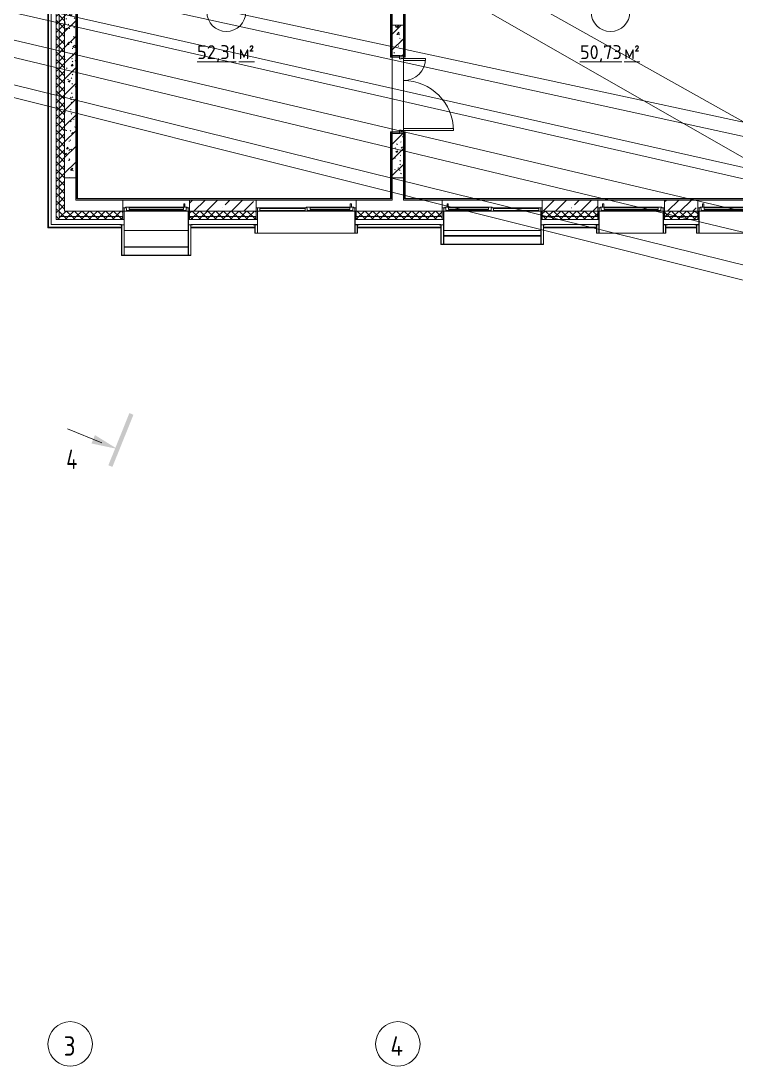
# Model space of a CAD drawing. Header units: millimetres. Extents: x -584918 to 2941280, y 3000189 to 4229862.
# Drawn here: x 172325 to 185201, y 3816351 to 3835191 of the extents above; entities that cross this region are included whole.
import ezdxf

# ---------------------------------------------------------------- set-up
doc = ezdxf.new("R2010")
doc.units = ezdxf.units.MM
doc.linetypes.add('ASVP_Невидимые', pattern=[5, 3, -2])
for name, color, linetype, lineweight in [('_ Окна', 7, 'Continuous', 0), ('Двери', 7, 'Continuous', 0), ('Марки помещений', 7, 'Continuous', 0), ('Обобщенные модели', 7, 'Continuous', 0), ('Ограждение', 7, 'Continuous', 0), ('Окна', 7, 'Continuous', 0), ('Оси', 7, 'Continuous', 0), ('Разрезы', 7, 'Continuous', 0), ('Стены внутренние', 7, 'Continuous', 0), ('Стены наружные', 7, 'Continuous', 0), ('Стены несущие', 7, 'Continuous', 0), ('Стены отделка', 7, 'Continuous', 0), ('Стены перегородки', 7, 'Continuous', 0), ('Стены штриховка', 7, 'Continuous', 0), ('экспертиза ДУ', 1, 'Continuous', 0), ('экспертиза ДУ пояснения', 6, 'Continuous', 0)]:
    doc.layers.add(name, color=color, linetype=linetype, lineweight=lineweight)
doc.styles.add('GOST Common', font='', dxfattribs={"width": 0.9, "height": 700})
doc.styles.add('GOST Common_2', font='', dxfattribs={"height": 500})
doc.styles.add('GOST Common_3', font='', dxfattribs={"width": 0.9, "height": 500})
doc.styles.add('GOST Common_4', font='', dxfattribs={"width": 0.8, "height": 700})
doc.styles.get('GOST Common').set_extended_font_data('GOST Common')
doc.styles.get('GOST Common_2').set_extended_font_data('GOST Common')
doc.styles.get('GOST Common_3').set_extended_font_data('GOST Common')
doc.styles.get('GOST Common_4').set_extended_font_data('GOST Common')
pattern_1 = [(45, (184030.3, 3824416.36), (-141.4214, 141.4214), [])]
pattern_2 = [(50, (184030.3, 3824416.36), (364.368, -31.8783), [38.1, -419.1]), (355, (184030.3, 3824416.36), (-70.486, 382.113), [30.48, -335.28]), (100.451, (184060.67, 3824413.7), (293.885, 350.2334), [32.38, -356.18]), (46.184, (184030.3, 3824517.96), (542.158, -84.086), [57.15, -628.65]), (96.636, (184075.5, 3824510.96), (474.805, 494.855), [48.57, -534.27]), (351.184, (184030.3, 3824517.96), (474.81, 494.85), [45.72, -502.92]), (21, (184081.1, 3824492.56), (303.2285, -204.5305), [38.1, -419.1]), (326, (184081.1, 3824492.56), (123.604, 368.376), [30.48, -335.28]), (71.451, (184106.37, 3824475.52), (426.834, 163.843), [32.38, -356.18]), (37.5, (184030.3, 3824416.36), (6.1766, 169.1102), [16.764, -314.452, 16.764, -323.596, -336.55]), (37.5, (184030.3, 3824416.36), (6.1766, 169.1102), [-671.576, 16.764, -319.786]), (7.5, (184030.3, 3824416.36), (133.6389, 200.3615), [16.764, -177.292, 16.764, -306.832, -128.27]), (7.5, (184030.3, 3824416.36), (133.6389, 200.3615), [-517.652, 16.764, -111.506]), (327.5, (183917.02, 3824416.36), (271.1818, -11.4584), [16.764, -110.236, 16.764, -379.476, -525.78]), (327.5, (183917.02, 3824416.36), (271.1818, -11.4584), [-523.24, 16.764, -509.016]), (317.5, (183866.22, 3824416.36), (296.2585, 50.853), [16.764, -148.336, 16.764, -246.38, -373.38]), (317.5, (183866.22, 3824416.36), (296.2585, 50.853), [-428.244, 16.764, -356.616])]
pattern_3 = [(45, (184030.3, 3824416.36), (-224.506, 224.506), []), (45, (184254.8, 3824416.36), (-224.506, 224.506), [396.875, -79.375, 3.353, -76.022])]
pattern_4 = [(45, (184030.3, 3824416.36), (-235.732, 235.732), []), (45, (184187.46, 3824416.36), (-235.732, 235.732), [])]
pattern_5 = [(45, (184030.3, 3824416.36), (-70.7107, 70.7107), []), (135, (184030.3, 3824416.36), (-70.7107, -70.7107), [])]

# ---------------------------------------------------------------- blocks, each defined once
blk = doc.blocks.new('ASVP_ДверьДеревянная_2 полотна - Межкомнатная 1300х2000h_полотна_ Г Л _1220 в свету_-7189999-АР Этаж 02')
at = {"layer": 'Двери', "lineweight": 18}
for p, q in [((650, 1000), (610, 1000)), ((610, 1000), (610, 100)), ((650, 100), (650, 1000)), ((-650, 500), (-610, 500)), ((-650, 100), (-650, 500)), ((-610, 500), (-610, 100)), ((-680, 100), (-650, 100)), ((-680, 30), (-680, 100)), ((-640, 30), (-680, 30)), ((-610, 100), (-650, 100)), ((-650, 100), (-650, 60)), ((-650, 60), (-640, 60)), ((-640, 60), (-640, 30)), ((610, 100), (650, 100)), ((650, 60), (640, 60)), ((640, 60), (640, 30)), ((640, 30), (680, 30)), ((680, 100), (650, 100)), ((650, 100), (650, 60)), ((680, 30), (680, 100))]:
    blk.add_line(p, q, dxfattribs=at)
at = {"layer": 'Двери', "linetype": 'ASVP_Невидимые', "lineweight": 18}
for p, q in [((-700, 100), (-680, 100)), ((-700, 30), (-700, 100)), ((-680, 30), (-700, 30)), ((-680, 100), (-680, 30)), ((700, 100), (680, 100)), ((680, 100), (680, 30)), ((680, 30), (700, 30)), ((700, 30), (700, 100))]:
    blk.add_line(p, q, dxfattribs=at)
at = {"layer": 'Двери'}
for centre, radius, start, end in [((650, 100), 900, 90, 180), ((-650, 100), 400, 360, 90)]:
    blk.add_arc(centre, radius, start, end, dxfattribs=at)
blk = doc.blocks.new('ASVP_НАЛИЧНИК МДФ_Двери - Наличник дверной МДФ-7405303-АР Этаж 02')
at = {"layer": 'Обобщенные модели'}
for p, q in [((-681, 0), (-740, 0)), ((-740, 0), (-740, -5)), ((-681, -1), (-681, 0)), ((-680, 150), (-680, -1)), ((-670, -5), (-670, 150)), ((670, 150), (670, -5)), ((680, -1), (680, 150)), ((740, 0), (681, 0)), ((681, 0), (681, -1)), ((740, -5), (740, 0)), ((-735, -10), (-675, -10)), ((-680, -1), (-681, -1)), ((675, -10), (735, -10)), ((681, -1), (680, -1))]:
    blk.add_line(p, q, dxfattribs=at)
for centre, start, end in [((-735, -5), 180, 270), ((-675, -5), 270, 360), ((675, -5), 180, 270), ((735, -5), 270, 360)]:
    blk.add_arc(centre, 5, start, end, dxfattribs=at)
blk = doc.blocks.new('ASVP_НАЛИЧНИК МДФ_Двери - Наличник дверной МДФ-7488626-АР Этаж 02')
at = {"layer": 'Обобщенные модели'}
for p, q in [((-681, 0), (-740, 0)), ((-740, 0), (-740, -5)), ((-681, -1), (-681, 0)), ((-680, 20), (-680, -1)), ((-670, -5), (-670, 20)), ((670, 20), (670, -5)), ((680, -1), (680, 20)), ((740, 0), (681, 0)), ((681, 0), (681, -1)), ((740, -5), (740, 0)), ((-735, -10), (-675, -10)), ((-680, -1), (-681, -1)), ((675, -10), (735, -10)), ((681, -1), (680, -1))]:
    blk.add_line(p, q, dxfattribs=at)
for centre, start, end in [((-735, -5), 180, 270), ((-675, -5), 270, 360), ((675, -5), 180, 270), ((735, -5), 270, 360)]:
    blk.add_arc(centre, 5, start, end, dxfattribs=at)
blk = doc.blocks.new('Окно_ПВХ_2Створки_1Фрамуга-верх - ОП_2100_h_х1750_2ст1фр-7975844-АР Этаж 02')
at = {"layer": '_ Окна'}
for p, q in [((-900, -40), (-837, -40)), ((-900, -100), (-900, -40)), ((-819, -100), (-900, -100)), ((-875, -40), (-875, -100)), ((-855, -26), (-855, -40)), ((-770, -26), (-855, -26)), ((-837, -54), (-837, -86)), ((-837, -86), (-819, -86)), ((-819, -86), (-819, -100)), ((-770, -86), (-819, -86)), ((-788, -40), (-770, -40)), ((-788, -72), (-788, -40)), ((-788, -40), (-69, -40)), ((-770, -72), (-788, -72)), ((-788, -72), (-69, -72)), ((-770, -40), (-770, -26)), ((-770, -86), (-770, -72)), ((-2, -26), (-87, -26)), ((-87, -40), (-87, -26)), ((-69, -40), (-87, -40)), ((-87, -72), (-69, -72)), ((-87, -86), (-87, -72)), ((-87, -86), (-38, -86)), ((-69, -72), (-69, -40)), ((-38, -86), (-20, -86)), ((-38, -100), (-38, -86)), ((38, -100), (-38, -100)), ((-20, -40), (20, -40)), ((-20, -86), (-20, -54)), ((-2, -40), (-2, -26)), ((38, -40), (20, -40)), ((20, -54), (20, -86)), ((20, -54), (837, -54)), ((20, -54), (38, -54)), ((20, -86), (38, -86)), ((38, -54), (38, -40)), ((38, -86), (38, -100)), ((38, -86), (819, -86)), ((837, -40), (819, -40)), ((819, -54), (819, -40)), ((837, -54), (819, -54)), ((819, -86), (837, -86)), ((819, -100), (819, -86)), ((900, -100), (819, -100)), ((837, -40), (900, -40)), ((837, -86), (837, -54)), ((875, -40), (875, -100)), ((900, -40), (900, -100))]:
    blk.add_line(p, q, dxfattribs=at)
at = {"layer": 'Окна'}
for p, q in [((-794, 34), (-814, 34)), ((-814, 34), (-814, -26)), ((-794, -26), (-794, 34)), ((-819, -100), (-38, -100)), ((-87, -26), (-770, -26)), ((-770, -86), (-87, -86)), ((819, -40), (38, -40)), ((38, -100), (819, -100))]:
    blk.add_line(p, q, dxfattribs=at)
blk = doc.blocks.new('Окно_ПВХ_2Створки_1Фрамуга-верх - ОП_2100_h_х1750_2ст1фр-7979835-АР Этаж 02')
at = {"layer": '_ Окна'}
for p, q in [((-819, 100), (-900, 100)), ((-900, 100), (-900, 40)), ((-900, 40), (-837, 40)), ((-875, 40), (-875, 100)), ((-855, 26), (-855, 40)), ((-770, 26), (-855, 26)), ((-837, 54), (-837, 86)), ((-837, 86), (-819, 86)), ((-819, 86), (-819, 100)), ((-770, 86), (-819, 86)), ((-788, 72), (-788, 40)), ((-770, 72), (-788, 72)), ((-788, 72), (-69, 72)), ((-788, 40), (-770, 40)), ((-788, 40), (-69, 40)), ((-770, 86), (-770, 72)), ((-770, 40), (-770, 26)), ((-87, 86), (-87, 72)), ((-87, 86), (-38, 86)), ((-87, 72), (-69, 72)), ((-87, 40), (-87, 26)), ((-69, 40), (-87, 40)), ((-2, 26), (-87, 26)), ((-69, 72), (-69, 40)), ((38, 100), (-38, 100)), ((-38, 100), (-38, 86)), ((-38, 86), (-20, 86)), ((-20, 86), (-20, 54)), ((-20, 40), (20, 40)), ((-2, 40), (-2, 26)), ((20, 54), (20, 86)), ((20, 86), (38, 86)), ((20, 54), (837, 54)), ((20, 54), (38, 54)), ((38, 40), (20, 40)), ((38, 86), (38, 100)), ((38, 86), (819, 86)), ((38, 54), (38, 40)), ((819, 100), (819, 86)), ((900, 100), (819, 100)), ((819, 86), (837, 86)), ((819, 54), (819, 40)), ((837, 54), (819, 54)), ((837, 40), (819, 40)), ((837, 86), (837, 54)), ((837, 40), (900, 40)), ((875, 40), (875, 100)), ((900, 40), (900, 100))]:
    blk.add_line(p, q, dxfattribs=at)
at = {"layer": 'Окна'}
for p, q in [((-819, 100), (-38, 100)), ((-814, -34), (-814, 26)), ((-794, 26), (-794, -34)), ((-770, 86), (-87, 86)), ((-87, 26), (-770, 26)), ((38, 100), (819, 100)), ((819, 40), (38, 40)), ((-794, -34), (-814, -34))]:
    blk.add_line(p, q, dxfattribs=at)
blk = doc.blocks.new('Окно_ПВХ_1Створка_1Фрамуга-верх - ОП_2100_h_х1150_1ст1фр-7962693-АР Этаж 02')
at = {"layer": '_ Окна'}
for p, q in [((-600, -40), (-537, -40)), ((-600, -100), (-600, -40)), ((-519, -100), (-600, -100)), ((-575, -40), (-575, -100)), ((-555, -26), (-555, -40)), ((-470, -26), (-555, -26)), ((-537, -54), (-537, -86)), ((-537, -86), (-519, -86)), ((-519, -86), (-519, -100)), ((-470, -86), (-519, -86)), ((-488, -40), (-470, -40)), ((-488, -72), (-488, -40)), ((-488, -40), (488, -40)), ((-470, -72), (-488, -72)), ((-488, -72), (488, -72)), ((-470, -40), (-470, -26)), ((-470, -86), (-470, -72)), ((555, -26), (470, -26)), ((470, -40), (470, -26)), ((488, -40), (470, -40)), ((470, -72), (488, -72)), ((470, -86), (470, -72)), ((470, -86), (519, -86)), ((488, -72), (488, -40)), ((519, -86), (537, -86)), ((519, -100), (519, -86)), ((600, -100), (519, -100)), ((537, -40), (600, -40)), ((537, -86), (537, -54)), ((555, -40), (555, -26)), ((575, -40), (575, -100)), ((600, -40), (600, -100))]:
    blk.add_line(p, q, dxfattribs=at)
at = {"layer": 'Окна'}
for p, q in [((-494, 34), (-514, 34)), ((-514, 34), (-514, -26)), ((-494, -26), (-494, 34)), ((-519, -100), (519, -100)), ((470, -26), (-470, -26)), ((-470, -86), (470, -86))]:
    blk.add_line(p, q, dxfattribs=at)
blk = doc.blocks.new('Окно_ПВХ_1Створка_1Фрамуга-верх - ОП_2100_h_х1150_1ст1фр-7962691-АР Этаж 02')
at = {"layer": '_ Окна'}
for p, q in [((-519, 100), (-600, 100)), ((-600, 100), (-600, 40)), ((-600, 40), (-537, 40)), ((-575, 40), (-575, 100)), ((-555, 26), (-555, 40)), ((-470, 26), (-555, 26)), ((-537, 54), (-537, 86)), ((-537, 86), (-519, 86)), ((-519, 86), (-519, 100)), ((-470, 86), (-519, 86)), ((-488, 72), (-488, 40)), ((-470, 72), (-488, 72)), ((-488, 72), (488, 72)), ((-488, 40), (-470, 40)), ((-488, 40), (488, 40)), ((-470, 86), (-470, 72)), ((-470, 40), (-470, 26)), ((470, 86), (470, 72)), ((470, 86), (519, 86)), ((470, 72), (488, 72)), ((470, 40), (470, 26)), ((488, 40), (470, 40)), ((555, 26), (470, 26)), ((488, 72), (488, 40)), ((519, 100), (519, 86)), ((600, 100), (519, 100)), ((519, 86), (537, 86)), ((537, 86), (537, 54)), ((537, 40), (600, 40)), ((555, 40), (555, 26)), ((575, 40), (575, 100)), ((600, 40), (600, 100))]:
    blk.add_line(p, q, dxfattribs=at)
at = {"layer": 'Окна'}
for p, q in [((-519, 100), (519, 100)), ((-514, -34), (-514, 26)), ((-494, 26), (-494, -34)), ((-470, 86), (470, 86)), ((470, 26), (-470, 26)), ((-494, -34), (-514, -34))]:
    blk.add_line(p, q, dxfattribs=at)
blk = doc.blocks.new('Окно_ПВХ_1Створка_1Фрамуга-верх - ОП_2100_h_х950_1ст1фр-7962697-АР Этаж 02')
at = {"layer": '_ Окна'}
for p, q in [((-500, -40), (-437, -40)), ((-500, -100), (-500, -40)), ((-419, -100), (-500, -100)), ((-475, -40), (-475, -100)), ((-455, -26), (-455, -40)), ((-370, -26), (-455, -26)), ((-437, -54), (-437, -86)), ((-437, -86), (-419, -86)), ((-419, -86), (-419, -100)), ((-370, -86), (-419, -86)), ((-388, -40), (-370, -40)), ((-388, -72), (-388, -40)), ((-388, -40), (388, -40)), ((-370, -72), (-388, -72)), ((-388, -72), (388, -72)), ((-370, -40), (-370, -26)), ((-370, -86), (-370, -72)), ((455, -26), (370, -26)), ((370, -40), (370, -26)), ((388, -40), (370, -40)), ((370, -72), (388, -72)), ((370, -86), (370, -72)), ((370, -86), (419, -86)), ((388, -72), (388, -40)), ((419, -86), (437, -86)), ((419, -100), (419, -86)), ((500, -100), (419, -100)), ((437, -40), (500, -40)), ((437, -86), (437, -54)), ((455, -40), (455, -26)), ((475, -40), (475, -100)), ((500, -40), (500, -100))]:
    blk.add_line(p, q, dxfattribs=at)
at = {"layer": 'Окна'}
for p, q in [((-394, 34), (-414, 34)), ((-414, 34), (-414, -26)), ((-394, -26), (-394, 34)), ((-419, -100), (419, -100)), ((370, -26), (-370, -26)), ((-370, -86), (370, -86))]:
    blk.add_line(p, q, dxfattribs=at)
blk = doc.blocks.new('Откос с зашивкой _верх_низ_ - Откос-7944817-АР Этаж 02')
at = {"layer": 'Обобщенные модели'}
for p, q in [((-625, 500), (-625, -50)), ((-575, 500), (-625, 500)), ((-620, -55), (-620, 495)), ((-620, 495), (-575, 495)), ((-580, 500), (-580, -300)), ((-575, 500), (-580, 500)), ((575, 500), (-575, 500)), ((-575, -300), (-575, 500)), ((-575, 495), (-575, 500)), ((-575, 500), (575, 500)), ((-575, 495), (575, 495)), ((580, 500), (575, 500)), ((575, 500), (575, -300)), ((625, 500), (575, 500)), ((575, 500), (575, 495)), ((575, 495), (620, 495)), ((580, -300), (580, 500)), ((620, 495), (620, -55)), ((625, -50), (625, 500)), ((575, 50), (-575, 50)), ((-625, -50), (-655, -50)), ((-655, -50), (-655, -55)), ((-655, -55), (-620, -55)), ((-580, -55), (-620, -55)), ((620, -55), (580, -55)), ((620, -55), (655, -55)), ((655, -50), (625, -50)), ((655, -55), (655, -50))]:
    blk.add_line(p, q, dxfattribs=at)
blk = doc.blocks.new('Откос с зашивкой _верх_низ_ - Откос-7944807-АР Этаж 02')
at = {"layer": 'Обобщенные модели'}
for p, q in [((-925, 100), (-925, -50)), ((-875, 100), (-925, 100)), ((-920, -55), (-920, 95)), ((-920, 95), (-875, 95)), ((-880, 100), (-880, -300)), ((-875, 100), (-880, 100)), ((875, 100), (-875, 100)), ((-875, -300), (-875, 100)), ((-875, 95), (-875, 100)), ((-875, 100), (875, 100)), ((880, 100), (875, 100)), ((875, 100), (875, -300)), ((925, 100), (875, 100)), ((875, 100), (875, 95)), ((875, 95), (920, 95)), ((880, -300), (880, 100)), ((920, 95), (920, -55)), ((925, -50), (925, 100)), ((-925, -50), (-955, -50)), ((-955, -50), (-955, -55)), ((-955, -55), (-920, -55)), ((-880, -55), (-920, -55)), ((920, -55), (880, -55)), ((920, -55), (955, -55)), ((955, -50), (925, -50)), ((955, -55), (955, -50))]:
    blk.add_line(p, q, dxfattribs=at)
blk = doc.blocks.new('Откос с зашивкой _верх_низ_ - Откос-7944819-АР Этаж 02')
at = {"layer": 'Обобщенные модели'}
for p, q in [((-925, 300), (-925, -50)), ((-875, 300), (-925, 300)), ((-920, -55), (-920, 295)), ((-920, 295), (-875, 295)), ((-880, 300), (-880, -300)), ((-875, 300), (-880, 300)), ((875, 300), (-875, 300)), ((-875, -300), (-875, 300)), ((-875, 295), (-875, 300)), ((-875, 300), (875, 300)), ((-875, 295), (875, 295)), ((880, 300), (875, 300)), ((875, 300), (875, -300)), ((925, 300), (875, 300)), ((875, 300), (875, 295)), ((875, 295), (920, 295)), ((880, -300), (880, 300)), ((920, 295), (920, -55)), ((925, -50), (925, 300)), ((875, 50), (-875, 50)), ((-925, -50), (-955, -50)), ((-955, -50), (-955, -55)), ((-955, -55), (-920, -55)), ((-880, -55), (-920, -55)), ((920, -55), (880, -55)), ((920, -55), (955, -55)), ((955, -50), (925, -50)), ((955, -55), (955, -50))]:
    blk.add_line(p, q, dxfattribs=at)
blk = doc.blocks.new('Откос с зашивкой _верх_низ_ - Откос-7920918-АР Этаж 02')
at = {"layer": 'Обобщенные модели'}
for p, q in [((-525, 100), (-525, -50)), ((-475, 100), (-525, 100)), ((-520, -55), (-520, 95)), ((-520, 95), (-475, 95)), ((-480, 100), (-480, -300)), ((-475, 100), (-480, 100)), ((475, 100), (-475, 100)), ((-475, -300), (-475, 100)), ((-475, 95), (-475, 100)), ((-475, 100), (475, 100)), ((480, 100), (475, 100)), ((475, 100), (475, -300)), ((525, 100), (475, 100)), ((475, 100), (475, 95)), ((475, 95), (520, 95)), ((480, -300), (480, 100)), ((520, 95), (520, -55)), ((525, -50), (525, 100)), ((-525, -50), (-555, -50)), ((-555, -50), (-555, -55)), ((-555, -55), (-520, -55)), ((-480, -55), (-520, -55)), ((520, -55), (480, -55)), ((520, -55), (555, -55)), ((555, -50), (525, -50)), ((555, -55), (555, -50))]:
    blk.add_line(p, q, dxfattribs=at)
blk = doc.blocks.new('Откос с зашивкой _верх_низ_ - Откос-7944815-АР Этаж 02')
at = {"layer": 'Обобщенные модели'}
for p, q in [((-625, 100), (-625, -50)), ((-575, 100), (-625, 100)), ((-620, -55), (-620, 95)), ((-620, 95), (-575, 95)), ((-580, 100), (-580, -300)), ((-575, 100), (-580, 100)), ((575, 100), (-575, 100)), ((-575, -300), (-575, 100)), ((-575, 95), (-575, 100)), ((-575, 100), (575, 100)), ((580, 100), (575, 100)), ((575, 100), (575, -300)), ((625, 100), (575, 100)), ((575, 100), (575, 95)), ((575, 95), (620, 95)), ((580, -300), (580, 100)), ((620, 95), (620, -55)), ((625, -50), (625, 100)), ((-625, -50), (-655, -50)), ((-655, -50), (-655, -55)), ((-655, -55), (-620, -55)), ((-580, -55), (-620, -55)), ((620, -55), (580, -55)), ((620, -55), (655, -55)), ((655, -50), (625, -50)), ((655, -55), (655, -50))]:
    blk.add_line(p, q, dxfattribs=at)
blk = doc.blocks.new('Ограждение 19 - Ограждение 1-7949988-АР Этаж 02')
at = {"layer": 'Ограждение'}
for p, q in [((-4094, 6909), (-2344, 6909)), ((-2344, 6899), (-4094, 6899))]:
    blk.add_line(p, q, dxfattribs=at)
blk = doc.blocks.new('Ограждение 20 - Ограждение 1-7950438-АР Этаж 02')
at = {"layer": 'Ограждение'}
for p, q in [((-9844, 6709), (-8694, 6709)), ((-8694, 6699), (-9844, 6699))]:
    blk.add_line(p, q, dxfattribs=at)
blk = doc.blocks.new('Ось сетки - Круг_Ø8 мм-6577-АР Этаж 02')
at = {"layer": 'Оси'}
for start, end in [(360, 180), (180, 360)]:
    blk.add_arc((0, 0), 4, start, end, dxfattribs=at)
blk = doc.blocks.new('ASVP_Марка_Помещение_ДваЗначения - Номер Площадь-685795-АР Этаж 02')
at = {"layer": 'Марки помещений'}
blk.add_circle((0, 0), 3.5, dxfattribs=at)
blk = doc.blocks.new('Разрез - Номер вида сзади_3_5 мм-64069-АР Этаж 02')
at = {"layer": 'Разрезы'}
for points in [[(9.8, 0.4), (9.8, -0.39), (-0.33, -0.39), (-0.33, 0.4)], [(2.18, -4.67), (3, 0), (3.82, -4.67)]]:
    blk.add_hatch(color=256, dxfattribs=at).paths.add_polyline_path(points)
at = {"layer": 'Разрезы', "lineweight": 20}
blk.add_line((3, -3), (3, -9.66), dxfattribs=at)

msp = doc.modelspace()

# ---------------------------------------------------------------- hatches: boundary and pattern name
at = {"layer": 'Стены внутренние'}
h = msp.add_hatch(dxfattribs=at)
h.set_pattern_fill('FP_1', color=256, style=0, pattern_type=2)
h.set_pattern_definition(pattern_1)
h.paths.add_polyline_path([(179211.203, 3832365.697), (179211.203, 3833165.697), (179011.203, 3833165.697), (179011.203, 3832365.697), (179141.203, 3832365.697)])
h.paths.add_polyline_path([(179141.203, 3834565.697), (179211.203, 3834565.697), (179211.203, 3835115.697), (179011.203, 3835115.697), (179011.203, 3834565.697), (179018.757, 3834565.697)])
h = msp.add_hatch(dxfattribs=at)
h.set_pattern_fill('FP_2', color=256, style=0, pattern_type=2)
h.set_pattern_definition(pattern_2)
h.paths.add_polyline_path([(179211.203, 3832365.697), (179211.203, 3833165.697), (179011.203, 3833165.697), (179011.203, 3832365.697), (179141.203, 3832365.697)])
h.paths.add_polyline_path([(179141.203, 3834565.697), (179211.203, 3834565.697), (179211.203, 3835115.697), (179011.203, 3835115.697), (179011.203, 3834565.697), (179018.757, 3834565.697)])
h = msp.add_hatch(dxfattribs=at)
h.set_pattern_fill('FP_8', color=256, style=0, pattern_type=2)
h.set_pattern_definition(pattern_3)
h.paths.add_polyline_path([(175361.203, 3831765.697), (176561.203, 3831765.697), (176561.203, 3831965.697), (175361.203, 3831965.697), (175361.203, 3831779.697)])
h = msp.add_hatch(dxfattribs=at)
h.set_pattern_fill('FP_8', color=256, style=0, pattern_type=2)
h.set_pattern_definition(pattern_3)
h.paths.add_polyline_path([(181711.203, 3831765.697), (182711.203, 3831765.697), (182711.203, 3831965.697), (181711.203, 3831965.697), (181711.203, 3831779.697)])
h.paths.add_polyline_path([(184511.203, 3831765.697), (184511.203, 3831965.697), (183911.203, 3831965.697), (183911.203, 3831765.697)])
at = {"layer": 'Стены наружные'}
h = msp.add_hatch(dxfattribs=at)
h.set_pattern_fill('FP_36', color=256, style=0, pattern_type=2)
h.set_pattern_definition(pattern_5)
h.paths.add_polyline_path([(172961.203, 3831665.697), (173011.203, 3831665.697), (173011.203, 3837065.697), (172961.203, 3837065.697), (172961.203, 3831667.871)])
h = msp.add_hatch(dxfattribs=at)
h.set_pattern_fill('FP_36', color=256, style=0, pattern_type=2)
h.set_pattern_definition(pattern_5)
h.paths.add_polyline_path([(173111.203, 3831765.697), (173111.203, 3837165.697), (173011.203, 3837165.697), (173011.203, 3831765.697)])
h = msp.add_hatch(dxfattribs=at)
h.set_pattern_fill('FP_17', color=256, style=0, pattern_type=2)
h.set_pattern_definition(pattern_4)
h.paths.add_polyline_path([(172811.203, 3831465.697), (172819.203, 3831465.697), (172819.203, 3836865.697), (172811.203, 3836865.697), (172811.203, 3831523.697)])
h = msp.add_hatch(dxfattribs=at)
h.set_pattern_fill('FP_1', color=256, style=0, pattern_type=2)
h.set_pattern_definition(pattern_1)
h.paths.add_polyline_path([(173311.203, 3832365.697), (173311.203, 3836965.697), (173111.203, 3836965.697), (173111.203, 3832365.697), (173223.505, 3832365.697)])
h = msp.add_hatch(dxfattribs=at)
h.set_pattern_fill('FP_2', color=256, style=0, pattern_type=2)
h.set_pattern_definition(pattern_2)
h.paths.add_polyline_path([(173311.203, 3832365.697), (173311.203, 3836965.697), (173111.203, 3836965.697), (173111.203, 3832365.697), (173223.505, 3832365.697)])
h = msp.add_hatch(dxfattribs=at)
h.set_pattern_fill('FP_36', color=256, style=0, pattern_type=2)
h.set_pattern_definition(pattern_5)
h.paths.add_polyline_path([(185711.608, 3831665.697), (186411.203, 3831665.697), (186411.203, 3831765.697), (185511.203, 3831765.697), (185511.203, 3831665.697), (185531.203, 3831665.697)])
h.paths.add_polyline_path([(181711.203, 3831665.697), (182711.203, 3831665.697), (182711.203, 3831765.697), (181711.203, 3831765.697)])
h.paths.add_polyline_path([(183911.203, 3831665.697), (184511.203, 3831665.697), (184511.203, 3831765.697), (183911.203, 3831765.697)])
h.paths.add_polyline_path([(179211.203, 3831665.697), (179911.203, 3831665.697), (179911.203, 3831765.697), (178361.203, 3831765.697), (178361.203, 3831665.697), (179018.757, 3831665.697)])
h.paths.add_polyline_path([(175811.203, 3831665.697), (176561.203, 3831665.697), (176561.203, 3831765.697), (175361.203, 3831765.697), (175361.203, 3831665.697)])
h.paths.add_polyline_path([(173011.203, 3831665.697), (174161.203, 3831665.697), (174161.203, 3831765.697), (173011.203, 3831765.697)])
h = msp.add_hatch(dxfattribs=at)
h.set_pattern_fill('FP_36', color=256, style=0, pattern_type=2)
h.set_pattern_definition(pattern_5)
h.paths.add_polyline_path([(186219.203, 3831615.697), (186361.203, 3831615.697), (186361.203, 3831665.697), (185511.203, 3831665.697), (185511.203, 3831615.697), (185779.884, 3831615.697)])
h.paths.add_polyline_path([(182691.203, 3831615.697), (182711.203, 3831615.697), (182711.203, 3831665.697), (181711.203, 3831665.697), (181711.203, 3831615.697), (182686.203, 3831615.697)])
h.paths.add_polyline_path([(183911.203, 3831615.697), (184511.203, 3831615.697), (184511.203, 3831665.697), (183911.203, 3831665.697)])
h.paths.add_polyline_path([(179911.203, 3831615.697), (179911.203, 3831665.697), (178361.203, 3831665.697), (178361.203, 3831615.697), (179891.203, 3831615.697)])
h.paths.add_polyline_path([(176561.203, 3831615.697), (176561.203, 3831665.697), (175361.203, 3831665.697), (175361.203, 3831615.697), (176541.203, 3831615.697)])
h.paths.add_polyline_path([(174161.203, 3831615.697), (174161.203, 3831665.697), (172961.203, 3831665.697), (172961.203, 3831615.697), (174141.203, 3831615.697)])
h = msp.add_hatch(dxfattribs=at)
h.set_pattern_fill('FP_17', color=256, style=0, pattern_type=2)
h.set_pattern_definition(pattern_4)
h.paths.add_polyline_path([(172869.203, 3831465.697), (174136.203, 3831465.697), (174136.203, 3831473.697), (172819.203, 3831473.697), (172819.203, 3831465.697)])
h = msp.add_hatch(dxfattribs=at)
h.set_pattern_fill('FP_17', color=256, style=0, pattern_type=2)
h.set_pattern_definition(pattern_4)
h.paths.add_polyline_path([(176536.203, 3831465.697), (176536.203, 3831473.697), (175386.203, 3831473.697), (175386.203, 3831465.697), (176121.131, 3831465.697)])
h = msp.add_hatch(dxfattribs=at)
h.set_pattern_fill('FP_17', color=256, style=0, pattern_type=2)
h.set_pattern_definition(pattern_4)
h.paths.add_polyline_path([(179886.203, 3831465.697), (179886.203, 3831473.697), (178386.203, 3831473.697), (178386.203, 3831465.697), (179211.203, 3831465.697)])
h = msp.add_hatch(dxfattribs=at)
h.set_pattern_fill('FP_17', color=256, style=0, pattern_type=2)
h.set_pattern_definition(pattern_4)
h.paths.add_polyline_path([(182686.203, 3831465.697), (182686.203, 3831473.697), (181736.203, 3831473.697), (181736.203, 3831465.697), (181916.383, 3831465.697)])
h = msp.add_hatch(dxfattribs=at)
h.set_pattern_fill('FP_17', color=256, style=0, pattern_type=2)
h.set_pattern_definition(pattern_4)
h.paths.add_polyline_path([(184486.203, 3831465.697), (184486.203, 3831473.697), (183936.203, 3831473.697), (183936.203, 3831465.697)])

# ---------------------------------------------------------------- linework, layer by layer
at = {"layer": 'Стены внутренние'}
for p, q in [((173341.203, 3840735.697), (173341.203, 3831995.697)), ((178981.203, 3834605.697), (178981.203, 3839195.697)), ((179241.203, 3838935.697), (179241.203, 3834605.697)), ((178981.203, 3834605.697), (178986.203, 3834605.697)), ((179011.203, 3834545.697), (179011.203, 3834565.697)), ((179241.203, 3834605.697), (179236.203, 3834605.697)), ((179011.203, 3833195.697), (179011.203, 3834535.697)), ((179211.203, 3834475.697), (179211.203, 3833255.697)), ((178981.203, 3831995.697), (178981.203, 3833125.697)), ((178981.203, 3833125.697), (178986.203, 3833125.697)), ((179011.203, 3833165.697), (179011.203, 3833185.697)), ((179241.203, 3833125.697), (179236.203, 3833125.697)), ((179241.203, 3833125.697), (179241.203, 3831995.697)), ((173341.203, 3831995.697), (178981.203, 3831995.697)), ((174161.203, 3831825.697), (174161.203, 3831965.697)), ((178361.203, 3831965.697), (178361.203, 3831825.697)), ((179241.203, 3831995.697), (186481.203, 3831995.697)), ((179911.203, 3831825.697), (179911.203, 3831965.697))]:
    msp.add_line(p, q, dxfattribs=at)
at = {"layer": 'Стены наружные'}
for p, q in [((174181.203, 3831615.697), (174161.203, 3831615.697)), ((175361.203, 3831615.697), (175341.203, 3831615.697)), ((176581.203, 3831615.697), (176561.203, 3831615.697)), ((178361.203, 3831615.697), (178341.203, 3831615.697)), ((179931.203, 3831615.697), (179911.203, 3831615.697)), ((181711.203, 3831615.697), (181691.203, 3831615.697)), ((182731.203, 3831615.697), (182711.203, 3831615.697)), ((183911.203, 3831615.697), (183891.203, 3831615.697)), ((184531.203, 3831615.697), (184511.203, 3831615.697)), ((176536.203, 3831523.697), (176581.203, 3831523.697)), ((178341.203, 3831523.697), (178386.203, 3831523.697)), ((182686.203, 3831523.697), (182731.203, 3831523.697)), ((183891.203, 3831523.697), (183936.203, 3831523.697)), ((184486.203, 3831523.697), (184531.203, 3831523.697))]:
    msp.add_line(p, q, dxfattribs=at)
at = {"layer": 'Стены несущие'}
for p, q in [((173111.203, 3836965.697), (173111.203, 3832365.697)), ((173311.203, 3832365.697), (173311.203, 3836965.697)), ((179211.203, 3835115.697), (179011.203, 3835115.697)), ((179011.203, 3835115.697), (179011.203, 3834565.697)), ((179211.203, 3834565.697), (179211.203, 3835115.697)), ((179011.203, 3834565.697), (179141.203, 3834565.697)), ((179141.203, 3833165.697), (179011.203, 3833165.697)), ((179011.203, 3833165.697), (179011.203, 3832365.697)), ((179211.203, 3832365.697), (179211.203, 3833165.697)), ((173111.203, 3832365.697), (173311.203, 3832365.697)), ((179011.203, 3832365.697), (179211.203, 3832365.697)), ((176561.203, 3831965.697), (175361.203, 3831965.697)), ((175361.203, 3831965.697), (175361.203, 3831825.697)), ((176561.203, 3831825.697), (176561.203, 3831965.697)), ((182711.203, 3831965.697), (181711.203, 3831965.697)), ((181711.203, 3831965.697), (181711.203, 3831825.697)), ((182711.203, 3831825.697), (182711.203, 3831965.697)), ((184511.203, 3831965.697), (183911.203, 3831965.697)), ((183911.203, 3831965.697), (183911.203, 3831825.697)), ((184511.203, 3831825.697), (184511.203, 3831965.697)), ((175361.203, 3831765.697), (176561.203, 3831765.697)), ((176561.203, 3831765.697), (175361.203, 3831765.697)), ((181711.203, 3831765.697), (182711.203, 3831765.697)), ((182711.203, 3831765.697), (181711.203, 3831765.697)), ((183911.203, 3831765.697), (184511.203, 3831765.697)), ((184511.203, 3831765.697), (183911.203, 3831765.697))]:
    msp.add_line(p, q, dxfattribs=at)
at = {"layer": 'Стены отделка'}
for p, q in [((173311.203, 3840765.697), (173311.203, 3831965.697)), ((173331.203, 3831985.697), (173331.203, 3840745.697)), ((178991.203, 3839185.697), (178991.203, 3834565.697)), ((179011.203, 3835115.697), (179011.203, 3839165.697)), ((179211.203, 3838965.697), (179211.203, 3835115.697)), ((179231.203, 3834565.697), (179231.203, 3838945.697)), ((172811.203, 3836865.697), (172811.203, 3831465.697)), ((172869.203, 3831523.697), (172869.203, 3836923.697)), ((178991.203, 3834565.697), (179011.203, 3834565.697)), ((179211.203, 3834565.697), (179231.203, 3834565.697)), ((179011.203, 3833165.697), (178991.203, 3833165.697)), ((178991.203, 3833165.697), (178991.203, 3831985.697)), ((179231.203, 3833165.697), (179211.203, 3833165.697)), ((179231.203, 3831985.697), (179231.203, 3833165.697)), ((179011.203, 3831965.697), (179011.203, 3832365.697)), ((179211.203, 3832365.697), (179211.203, 3831965.697)), ((173311.203, 3831965.697), (179011.203, 3831965.697)), ((178991.203, 3831985.697), (173331.203, 3831985.697)), ((179211.203, 3831965.697), (186511.203, 3831965.697)), ((186491.203, 3831985.697), (179231.203, 3831985.697)), ((172811.203, 3831465.697), (174136.203, 3831465.697)), ((174136.203, 3831523.697), (172869.203, 3831523.697)), ((174136.203, 3831465.697), (174136.203, 3831523.697)), ((176536.203, 3831523.697), (175386.203, 3831523.697)), ((175386.203, 3831523.697), (175386.203, 3831465.697)), ((175386.203, 3831465.697), (176536.203, 3831465.697)), ((176536.203, 3831465.697), (176536.203, 3831523.697)), ((179886.203, 3831523.697), (178386.203, 3831523.697)), ((178386.203, 3831523.697), (178386.203, 3831465.697)), ((178386.203, 3831465.697), (179886.203, 3831465.697)), ((179886.203, 3831465.697), (179886.203, 3831523.697)), ((182686.203, 3831523.697), (181736.203, 3831523.697)), ((181736.203, 3831523.697), (181736.203, 3831465.697)), ((181736.203, 3831465.697), (182686.203, 3831465.697)), ((182686.203, 3831465.697), (182686.203, 3831523.697)), ((184486.203, 3831523.697), (183936.203, 3831523.697)), ((183936.203, 3831523.697), (183936.203, 3831465.697)), ((183936.203, 3831465.697), (184486.203, 3831465.697)), ((184486.203, 3831465.697), (184486.203, 3831523.697))]:
    msp.add_line(p, q, dxfattribs=at)
at = {"layer": 'Стены перегородки'}
for p, q in [((172961.203, 3837015.697), (172961.203, 3831615.697)), ((173111.203, 3831765.697), (173111.203, 3837165.697)), ((174161.203, 3831765.697), (173111.203, 3831765.697)), ((174161.203, 3831615.697), (174161.203, 3831765.697)), ((175361.203, 3831765.697), (175361.203, 3831615.697)), ((176561.203, 3831615.697), (176561.203, 3831765.697)), ((179911.203, 3831765.697), (178361.203, 3831765.697)), ((178361.203, 3831765.697), (178361.203, 3831615.697)), ((179911.203, 3831615.697), (179911.203, 3831765.697)), ((181711.203, 3831765.697), (181711.203, 3831615.697)), ((182711.203, 3831615.697), (182711.203, 3831765.697)), ((183911.203, 3831765.697), (183911.203, 3831615.697)), ((184511.203, 3831615.697), (184511.203, 3831765.697)), ((172961.203, 3831615.697), (174161.203, 3831615.697)), ((175361.203, 3831615.697), (176561.203, 3831615.697)), ((178361.203, 3831615.697), (179911.203, 3831615.697)), ((181711.203, 3831615.697), (182711.203, 3831615.697)), ((183911.203, 3831615.697), (184511.203, 3831615.697))]:
    msp.add_line(p, q, dxfattribs=at)
at = {"layer": 'Стены штриховка'}
for p, q in [((173011.203, 3837065.697), (173011.203, 3831665.697)), ((172819.203, 3836873.697), (172819.203, 3831473.697)), ((173011.203, 3831665.697), (174161.203, 3831665.697)), ((175361.203, 3831665.697), (176561.203, 3831665.697)), ((178361.203, 3831665.697), (179911.203, 3831665.697)), ((181711.203, 3831665.697), (182711.203, 3831665.697)), ((183911.203, 3831665.697), (184511.203, 3831665.697)), ((174136.203, 3831473.697), (172819.203, 3831473.697)), ((176536.203, 3831473.697), (175386.203, 3831473.697)), ((179886.203, 3831473.697), (178386.203, 3831473.697)), ((181736.203, 3831473.697), (182686.203, 3831473.697)), ((183936.203, 3831473.697), (184486.203, 3831473.697))]:
    msp.add_line(p, q, dxfattribs=at)
at = {"layer": 'экспертиза ДУ'}
for points in [[(189381.376, 3830415.598), (104537.279, 3850758.128)], [(104537.279, 3850758.128), (190303.722, 3830587.545)], [(196251.948, 3830728.236), (104537.279, 3850758.128)], [(104537.279, 3850758.128), (197324.351, 3830787.504)], [(202853.373, 3826133.956), (104537.279, 3850758.128)], [(104537.279, 3850758.128), (203742.915, 3826246.124)], [(209860.825, 3826760.098), (104537.279, 3850758.128)], [(104537.279, 3850758.128), (210809.562, 3826812.887)]]:
    msp.add_lwpolyline(points, dxfattribs=at)
at = {"layer": 'экспертиза ДУ пояснения'}
for points in [[(189381.376, 3830415.598), (127632.222, 3865719.663)], [(127632.222, 3865719.663), (190303.722, 3830587.545)]]:
    msp.add_lwpolyline(points, dxfattribs=at)

# ---------------------------------------------------------------- block references
at = {"layer": 'Двери', "rotation": 269.9999999999999}
msp.add_blockref('ASVP_ДверьДеревянная_2 полотна - Межкомнатная 1300х2000h_полотна_ Г Л _1220 в свету_-7189999-АР Этаж 02', (179111.203, 3833865.697), dxfattribs=at)
at = {"layer": 'Марки помещений', "xscale": 99.99999999999993, "yscale": 99.99999999999993, "zscale": 99.99999999999993}
for p in [(176023.029, 3835350.527), (182939.259, 3835350.527)]:
    msp.add_blockref('ASVP_Марка_Помещение_ДваЗначения - Номер Площадь-685795-АР Этаж 02', p, dxfattribs=at)
at = {"layer": 'Обобщенные модели'}
for name, p, rotation in [('ASVP_НАЛИЧНИК МДФ_Двери - Наличник дверной МДФ-7405303-АР Этаж 02', (178991.203, 3833865.697), 269.9999999999999), ('ASVP_НАЛИЧНИК МДФ_Двери - Наличник дверной МДФ-7488626-АР Этаж 02', (179231.203, 3833865.697), 89.99999999999972), ('Откос с зашивкой _верх_низ_ - Откос-7944817-АР Этаж 02', (174761.203, 3831465.697), 180), ('Откос с зашивкой _верх_низ_ - Откос-7944807-АР Этаж 02', (177461.203, 3831465.697), 180), ('Откос с зашивкой _верх_низ_ - Откос-7944819-АР Этаж 02', (180811.203, 3831465.697), 180), ('Откос с зашивкой _верх_низ_ - Откос-7944815-АР Этаж 02', (183311.203, 3831465.697), 180), ('Откос с зашивкой _верх_низ_ - Откос-7920918-АР Этаж 02', (185011.203, 3831465.697), 180)]:
    msp.add_blockref(name, p, dxfattribs=dict(at, rotation=rotation))
at = {"layer": 'Ограждение'}
for name in ['Ограждение 19 - Ограждение 1-7949988-АР Этаж 02', 'Ограждение 20 - Ограждение 1-7950438-АР Этаж 02']:
    msp.add_blockref(name, (184030.304, 3824416.364), dxfattribs=at)
at = {"layer": 'Окна', "rotation": 180}
for name, p in [('Окно_ПВХ_1Створка_1Фрамуга-верх - ОП_2100_h_х1150_1ст1фр-7962691-АР Этаж 02', (174761.203, 3831865.697)), ('Окно_ПВХ_2Створки_1Фрамуга-верх - ОП_2100_h_х1750_2ст1фр-7979835-АР Этаж 02', (177461.203, 3831865.697))]:
    msp.add_blockref(name, p, dxfattribs=at)
at = {"layer": 'Окна'}
for name, p in [('Окно_ПВХ_2Створки_1Фрамуга-верх - ОП_2100_h_х1750_2ст1фр-7975844-АР Этаж 02', (180811.203, 3831865.697)), ('Окно_ПВХ_1Створка_1Фрамуга-верх - ОП_2100_h_х1150_1ст1фр-7962693-АР Этаж 02', (183311.203, 3831865.697)), ('Окно_ПВХ_1Створка_1Фрамуга-верх - ОП_2100_h_х950_1ст1фр-7962697-АР Этаж 02', (185011.203, 3831865.697))]:
    msp.add_blockref(name, p, dxfattribs=at)
at = {"layer": 'Оси', "xscale": 99.99999999999993, "yscale": 99.99999999999993, "zscale": 99.99999999999993, "rotation": 180}
for p in [(173211.203, 3816768.505), (179111.203, 3816768.505)]:
    msp.add_blockref('Ось сетки - Круг_Ø8 мм-6577-АР Этаж 02', p, dxfattribs=at)
at = {"layer": 'Разрезы', "extrusion": (0, 0, -1), "xscale": 99.99999999999993, "yscale": 99.99999999999993, "zscale": 99.99999999999993, "rotation": 111.9486990835437}
msp.add_blockref('Разрез - Номер вида сзади_3_5 мм-64069-АР Этаж 02', (-173947.383, 3827204.287), dxfattribs=at)

# ---------------------------------------------------------------- texts
at = {"layer": 'Марки помещений', "char_height": 250, "attachment_point": 1}
for s, insert, width, style in [('\\L52,31 ', (175497.435, 3834753.721), 909.11362, 'GOST Common_2'), ('\\L\\fGOST Common|b0|i0|c238|p34|;\\W.9;\\L²', (176426.123, 3834753.721), 165.94931, 'GOST Common_3'), ('\\L50,73 ', (182389.816, 3834753.721), 966.83512, 'GOST Common_2'), ('\\L\\fGOST Common|b0|i0|c238|p34|;\\W.9;\\L²', (183366.128, 3834753.721), 165.94931, 'GOST Common_3'), ('\\L\\fGOST Common|b0|i0|c204|p34|;\\W.9;\\Lм', (176247.529, 3834753.721), 216.45562, 'GOST Common_2'), ('\\L\\fGOST Common|b0|i0|c204|p34|;\\W.9;\\Lм', (183187.534, 3834753.721), 216.45562, 'GOST Common_2')]:
    msp.add_mtext(s, dxfattribs=dict(at, insert=insert, width=width, style=style))
at = {"layer": 'Оси', "char_height": 350, "attachment_point": 1, "style": 'GOST Common'}
for s, insert, width in [('\\fGOST Common|b0|i0|c204|p34|;\\W.9;3', (173095.484, 3816905.784), 266.96194), ('\\fGOST Common|b0|i0|c204|p34|;\\W.9;4', (178977.934, 3816905.784), 310.25306)]:
    msp.add_mtext(s, dxfattribs=dict(at, insert=insert, width=width))
at = {"layer": 'Разрезы', "insert": (173140.596, 3827472.238), "char_height": 350, "width": 275.7805, "attachment_point": 1, "style": 'GOST Common_4'}
msp.add_mtext('\\fGOST Common|b0|i0|c204|p34|;\\W.8;4', dxfattribs=at)

doc.saveas('drawing.dxf')
